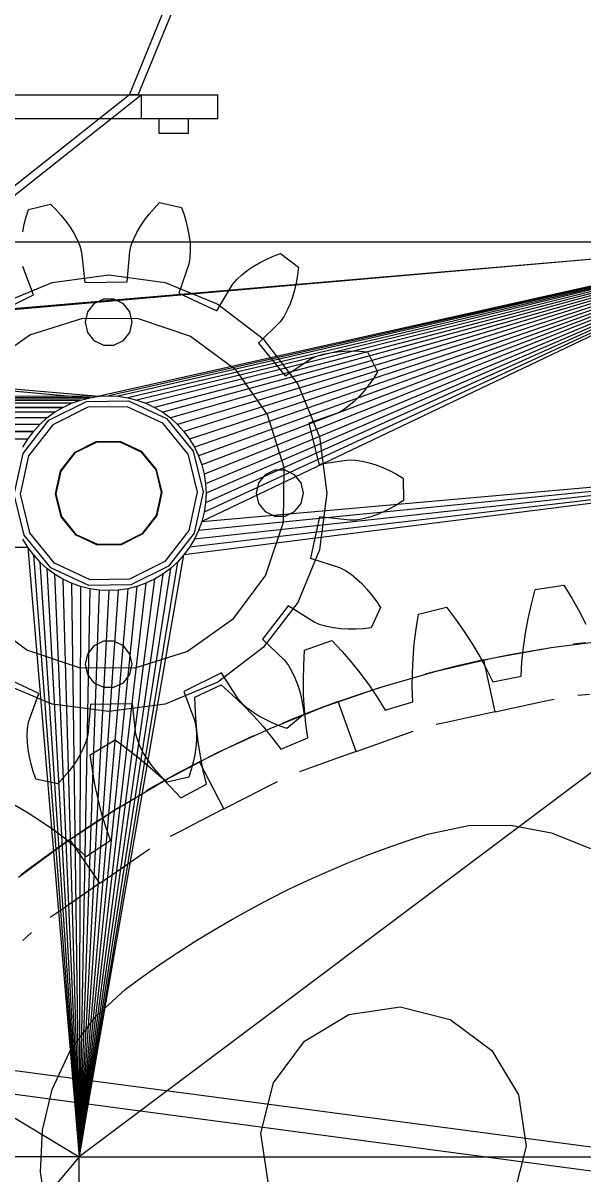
# Model space of a CAD drawing. Header units: millimetres. Extents: x -191664 to 191490, y -197311 to 10263.
# Drawn here: x 1260.9 to 1450.8, y -183555.8 to -183165.7 of the extents above; entities that cross this region are included whole.
import ezdxf

# ---------------------------------------------------------------- set-up
doc = ezdxf.new("R2010")
doc.units = ezdxf.units.MM
doc.layers.add('R15_COTAS_TRANSPORTE_P', color=1, linetype='Continuous', lineweight=0)
doc.layers.add('R15_PRENSA_RECEPCION_P', color=2, linetype='Continuous', lineweight=0)
doc.dimstyles.new('PLANTA_20', dxfattribs={"dimtxt": 50, "dimasz": 30, "dimexe": 30, "dimexo": 16, "dimgap": 20, "dimtad": 1, "dimtih": 1, "dimtoh": 1, "dimdec": 1, "dimzin": 0, "dimdsep": 46, "dimcen": 0.09, "dimadec": 0, "dimazin": 0, "dimtfac": 1, "dimtdec": 4, "dimtofl": 0, "dimtmove": 0, "dimatfit": 3, "dimfxl": 1, "dimtolj": 1, "dimtzin": 0, "dimarcsym": 0})

# ---------------------------------------------------------------- blocks, each defined once
blk = doc.blocks.new('*D131')
at = {"layer": 'Defpoints', "color": 0, "transparency": 16777216}
for p in [(1100, -183968.15), (1139.8, -184162.66), (1104.62, -184212), (1304.62, -184212), (1304.62, -184212)]:
    blk.add_point(p, dxfattribs=at)
at = {"layer": 'R15_COTAS_TRANSPORTE_P', "color": 0, "lineweight": -2, "transparency": 16777216}
blk.add_arc((1304.62, -184212), 172.05, 140.0034, 169.9966, dxfattribs=at)
at = {"layer": 'R15_COTAS_TRANSPORTE_P', "color": 0, "transparency": 16777216}
for points in [[(1169.28, -184097.88), (1176.35, -184104.95), (1194.03, -184080.2)], [(1140.17, -184182.55), (1130.2, -184181.68), (1132.57, -184212)]]:
    blk.add_solid(points, dxfattribs=at)
blk = doc.blocks.new('*D133')
at = {"layer": 'Defpoints', "color": 0, "transparency": 16777216}
for p in [(439.69, -194147.98), (217.89, -194406.09), (-500, -194490), (-500, -194490), (500, -194490)]:
    blk.add_point(p, dxfattribs=at)
at = {"layer": 'R15_COTAS_TRANSPORTE_P', "color": 0, "lineweight": -2, "transparency": 16777216}
blk.add_arc((-500, -194490), 722.77, 2.37834, 17.62166, dxfattribs=at)
at = {"layer": 'R15_COTAS_TRANSPORTE_P', "color": 0, "transparency": 16777216}
for points in [[(184.12, -194272.81), (193.59, -194269.58), (179.18, -194242.8)], [(227.15, -194459.9), (217.15, -194460.11), (222.77, -194490)]]:
    blk.add_solid(points, dxfattribs=at)

msp = doc.modelspace()

# ---------------------------------------------------------------- linework, layer by layer
at = {"layer": 'R15_PRENSA_RECEPCION_P', "color": 253, "true_color": 0xa8b8bb}
for p, q in [((1297, -183190), (1447, -182822.75)), ((1300, -183190), (1450, -182822.75)), ((900, -183190), (1300, -183190)), ((1300, -183190), (1297, -183190))]:
    msp.add_line(p, q, dxfattribs=at)
at = {"layer": 'R15_PRENSA_RECEPCION_P', "color": 8, "true_color": 0x6f7d84}
for p, q in [((873, -183190), (1327, -183190)), ((903, -183190), (1297, -183190)), ((1297, -183190), (1215, -183255)), ((1219, -183255), (1301, -183190)), ((1297, -183190), (1301, -183190)), ((1301, -183190), (1327, -183190)), ((1301, -183190), (1301, -183198)), ((1327, -183198), (1327, -183190)), ((873, -183198), (1327, -183198)), ((1301, -183198), (1327, -183198))]:
    msp.add_line(p, q, dxfattribs=at)
at = {"layer": 'R15_PRENSA_RECEPCION_P', "color": 9, "true_color": 0xaebbc0}
for p, q in [((1307, -183198), (1317, -183198)), ((1307, -183198), (1307, -183203)), ((1317, -183203), (1317, -183198)), ((1307, -183203), (1317, -183203))]:
    msp.add_line(p, q, dxfattribs=at)
at = {"layer": 'R15_PRENSA_RECEPCION_P', "color": 9, "true_color": 0xb9c3c2}
for p, q in [((1262.82, -183228.82), (1270.22, -183227.03)), ((1270.22, -183227.03), (1272.1, -183228.92)), ((1305.43, -183228.5), (1307.26, -183226.55)), ((1307.26, -183226.55), (1314.71, -183228.15)), ((1261.35, -183233.89), (1262.01, -183231.36)), ((1262.01, -183231.36), (1262.82, -183228.82)), ((1272.1, -183228.92), (1273.84, -183230.87)), ((1273.84, -183230.87), (1275.44, -183232.86)), ((1302.19, -183232.52), (1303.74, -183230.49)), ((1303.74, -183230.49), (1305.43, -183228.5)), ((1314.71, -183228.15), (1315.58, -183230.68)), ((1315.58, -183230.68), (1316.31, -183233.19)), ((1260.83, -183236.39), (1261.35, -183233.89)), ((1275.44, -183232.86), (1276.89, -183234.89)), ((1276.89, -183234.89), (1278.18, -183236.95)), ((1299.56, -183236.68), (1300.79, -183234.58)), ((1300.79, -183234.58), (1302.19, -183232.52)), ((1316.31, -183233.19), (1316.88, -183235.67)), ((1316.88, -183235.67), (1317.31, -183238.13)), ((1278.18, -183236.95), (1279.28, -183239.05)), ((1279.28, -183239.05), (1280.18, -183241.18)), ((1297.67, -183240.95), (1298.51, -183238.8)), ((1298.51, -183238.8), (1299.56, -183236.68)), ((1317.31, -183238.13), (1317.57, -183240.54)), ((680, -183240), (1286.77, -183292.21)), ((1520, -183240), (680, -183240)), ((680, -183240), (1283.56, -183292.68)), ((1520, -183240), (913.23, -183292.21)), ((1520, -183240), (916.44, -183292.68)), ((1280.18, -183241.18), (1280.78, -183243.35)), ((1280.78, -183243.35), (1281.94, -183253.63)), ((1520, -183240), (1286.77, -183292.21)), ((1520, -183240), (1290, -183292.05)), ((1520, -183240), (1293.23, -183292.21)), ((1296.23, -183253.45), (1297.13, -183243.14)), ((1520, -183240), (1296.44, -183292.68)), ((1297.13, -183243.14), (1297.67, -183240.95)), ((1520, -183240), (1299.58, -183293.47)), ((1520, -183240), (1302.63, -183294.56)), ((1520, -183240), (1305.56, -183295.95)), ((1520, -183240), (1308.33, -183297.61)), ((1520, -183240), (1310.93, -183299.54)), ((1520, -183240), (1313.33, -183301.72)), ((1520, -183240), (1315.51, -183304.11)), ((1520, -183240), (1317.44, -183306.72)), ((1317.66, -183242.91), (1317.54, -183245.22)), ((1317.57, -183240.54), (1317.66, -183242.91)), ((1520, -183240), (1319.1, -183309.49)), ((1520, -183240), (1320.49, -183312.42)), ((1520, -183240), (1321.58, -183334.63)), ((1520, -183240), (1321.58, -183315.47)), ((1520, -183240), (1322.37, -183331.49)), ((1520, -183240), (1322.37, -183318.61)), ((1520, -183240), (1322.84, -183328.28)), ((1520, -183240), (1322.84, -183321.82)), ((1520, -183240), (1323, -183325.05)), ((1317.14, -183247.44), (1313.73, -183257.2)), ((1317.54, -183245.22), (1317.14, -183247.44)), ((1338.98, -183248.22), (1341.13, -183246.97)), ((1341.13, -183246.97), (1343.41, -183245.81)), ((1343.41, -183245.81), (1345.8, -183244.75)), ((1345.8, -183244.75), (1348.29, -183243.8)), ((1348.29, -183243.8), (1354.3, -183248.47)), ((1264.54, -183257.83), (1260.88, -183248.16)), ((1270.85, -183253.57), (1290, -183251.05)), ((1290, -183251.05), (1309.15, -183253.57)), ((1333.39, -183252.61), (1335.09, -183251.03)), ((1335.09, -183251.03), (1336.96, -183249.58)), ((1336.96, -183249.58), (1338.98, -183248.22)), ((1353.99, -183251.12), (1353.56, -183253.7)), ((1354.3, -183248.47), (1353.99, -183251.12)), ((1253, -183260.96), (1270.85, -183253.57)), ((1281.94, -183253.63), (1296.23, -183253.45)), ((1309.15, -183253.57), (1327, -183260.96)), ((1326.68, -183263.24), (1331.96, -183254.34)), ((1331.96, -183254.34), (1333.39, -183252.61)), ((1353.56, -183253.7), (1353, -183256.19)), ((1251.75, -183264.2), (1264.54, -183257.83)), ((1288.22, -183259.25), (1285.01, -183260.8)), ((1291.78, -183259.25), (1288.22, -183259.25)), ((1294.99, -183260.8), (1291.78, -183259.25)), ((1313.73, -183257.2), (1326.68, -183263.24)), ((1352.32, -183258.58), (1351.51, -183260.88)), ((1353, -183256.19), (1352.32, -183258.58)), ((1285.01, -183260.8), (1282.79, -183263.58)), ((1297.21, -183263.58), (1294.99, -183260.8)), ((1327, -183260.96), (1342.33, -183272.72)), ((1350.56, -183263.05), (1349.45, -183265.08)), ((1351.51, -183260.88), (1350.56, -183263.05)), ((1263.28, -183271.33), (1281.18, -183265.7)), ((1281.18, -183265.7), (1299.96, -183265.88)), ((1282.79, -183263.58), (1282, -183267.05)), ((1282, -183267.05), (1282.79, -183270.52)), ((1298, -183267.05), (1297.21, -183263.58)), ((1297.21, -183270.52), (1298, -183267.05)), ((1299.96, -183265.88), (1317.75, -183271.85)), ((1348.13, -183266.9), (1340.81, -183274.22)), ((1349.45, -183265.08), (1348.13, -183266.9)), ((1282.79, -183270.52), (1285.01, -183273.3)), ((1294.99, -183273.3), (1297.21, -183270.52)), ((1247.98, -183282.22), (1263.28, -183271.33)), ((1285.01, -183273.3), (1288.22, -183274.85)), ((1288.22, -183274.85), (1291.78, -183274.85)), ((1291.78, -183274.85), (1294.99, -183273.3)), ((1317.75, -183271.85), (1332.83, -183283.03)), ((1340.81, -183274.22), (1349.87, -183285.27)), ((1342.33, -183272.72), (1354.09, -183288.05)), ((1358.49, -183279.55), (1360.53, -183278.61)), ((1360.53, -183278.61), (1362.74, -183277.93)), ((1362.74, -183277.93), (1365.06, -183277.43)), ((1365.06, -183277.43), (1367.46, -183277.08)), ((1367.46, -183277.08), (1369.95, -183276.89)), ((1369.95, -183276.89), (1372.5, -183276.83)), ((1372.5, -183276.83), (1375.11, -183276.92)), ((1375.11, -183276.92), (1377.77, -183277.13)), ((1377.77, -183277.13), (1381.16, -183283.95)), ((1349.87, -183285.27), (1358.49, -183279.55)), ((1332.83, -183283.03), (1343.72, -183298.33)), ((1379.73, -183286.21), (1378.22, -183288.34)), ((1381.16, -183283.95), (1379.73, -183286.21)), ((1354.09, -183288.05), (1361.48, -183305.9)), ((1376.64, -183290.34), (1374.99, -183292.21)), ((1378.22, -183288.34), (1376.64, -183290.34)), ((913.23, -183292.21), (1283.56, -183292.68)), ((1286.77, -183292.21), (916.44, -183292.68)), ((1280.42, -183293.47), (916.44, -183292.68)), ((1283.56, -183292.68), (916.44, -183292.68)), ((919.58, -183293.47), (1283.56, -183292.68)), ((1277.37, -183294.56), (919.58, -183293.47)), ((1280.42, -183293.47), (919.58, -183293.47)), ((922.63, -183294.56), (1280.42, -183293.47)), ((1269.73, -183300.29), (1282.48, -183293.95)), ((1277.37, -183294.56), (1280.42, -183293.47)), ((1280.42, -183293.47), (1283.56, -183292.68)), ((1282.48, -183293.95), (1296.72, -183293.76)), ((1283.56, -183292.68), (1286.77, -183292.21)), ((1286.77, -183292.21), (1290, -183292.05)), ((1290, -183292.05), (1293.23, -183292.21)), ((1293.23, -183292.21), (1296.44, -183292.68)), ((1296.44, -183292.68), (1299.58, -183293.47)), ((1296.72, -183293.76), (1309.63, -183299.78)), ((1299.58, -183293.47), (1302.63, -183294.56)), ((1373.26, -183293.92), (1371.46, -183295.46)), ((1374.99, -183292.21), (1373.26, -183293.92)), ((922.63, -183294.56), (1274.44, -183295.95)), ((1277.37, -183294.56), (922.63, -183294.56)), ((1277.37, -183294.56), (925.56, -183295.95)), ((1271.67, -183297.61), (925.56, -183295.95)), ((1274.44, -183295.95), (925.56, -183295.95)), ((928.33, -183297.61), (1274.44, -183295.95)), ((1271.67, -183297.61), (928.33, -183297.61)), ((928.33, -183297.61), (1269.07, -183299.54)), ((1271.67, -183297.61), (930.93, -183299.54)), ((1269.07, -183299.54), (1271.67, -183297.61)), ((1282.95, -183295.89), (1271, -183301.84)), ((1271.67, -183297.61), (1274.44, -183295.95)), ((1274.44, -183295.95), (1277.37, -183294.56)), ((1296.3, -183295.72), (1282.95, -183295.89)), ((1308.4, -183301.36), (1296.3, -183295.72)), ((1302.63, -183294.56), (1305.56, -183295.95)), ((1305.56, -183295.95), (1308.33, -183297.61)), ((1308.33, -183297.61), (1310.93, -183299.54)), ((1343.72, -183298.33), (1349.35, -183316.23)), ((1367.6, -183297.88), (1357.84, -183301.3)), ((1369.58, -183296.81), (1367.6, -183297.88)), ((1371.46, -183295.46), (1369.58, -183296.81)), ((1266.67, -183301.72), (930.93, -183299.54)), ((1269.07, -183299.54), (930.93, -183299.54)), ((1269.07, -183299.54), (933.33, -183301.72)), ((933.33, -183301.72), (1264.49, -183304.11)), ((1266.67, -183301.72), (933.33, -183301.72)), ((1266.67, -183301.72), (935.51, -183304.11)), ((1260.99, -183311.54), (1269.73, -183300.29)), ((1271, -183301.84), (1262.81, -183312.38)), ((1264.49, -183304.11), (1266.67, -183301.72)), ((1266.67, -183301.72), (1269.07, -183299.54)), ((1316.86, -183311.69), (1308.4, -183301.36)), ((1309.63, -183299.78), (1318.65, -183310.8)), ((1310.93, -183299.54), (1313.33, -183301.72)), ((1313.33, -183301.72), (1315.51, -183304.11)), ((1357.84, -183301.3), (1361.2, -183315.19)), ((935.51, -183304.11), (1262.56, -183306.72)), ((1264.49, -183304.11), (935.51, -183304.11)), ((937.44, -183306.72), (1264.49, -183304.11)), ((1262.56, -183306.72), (1264.49, -183304.11)), ((1315.51, -183304.11), (1317.44, -183306.72)), ((1361.48, -183305.9), (1364, -183325.05)), ((1262.56, -183306.72), (937.44, -183306.72)), ((1260.9, -183309.49), (1262.56, -183306.72)), ((1278.6, -183311.12), (1285.77, -183307.55)), ((1278.72, -183311.28), (1285.82, -183307.75)), ((1600, -183310), (1280, -183550)), ((1285.77, -183307.55), (1293.78, -183307.45)), ((1285.82, -183307.75), (1293.74, -183307.65)), ((1293.74, -183307.65), (1300.92, -183310.99)), ((1293.78, -183307.45), (1301.04, -183310.83)), ((1600, -183310), (1315.51, -183345.98)), ((1317.44, -183306.72), (1319.1, -183309.49)), ((1600, -183310), (1317.44, -183343.38)), ((1319.1, -183309.49), (1320.49, -183312.42)), ((1600, -183310), (1319.1, -183340.61)), ((1600, -183310), (1320.49, -183337.68)), ((1321.58, -183334.63), (1600, -183310)), ((1258, -183325.46), (1260.99, -183311.54)), ((1262.81, -183312.38), (1260, -183325.43)), ((1273.68, -183317.45), (1278.6, -183311.12)), ((1273.87, -183317.53), (1278.72, -183311.28)), ((1300.92, -183310.99), (1305.94, -183317.12)), ((1301.04, -183310.83), (1306.12, -183317.03)), ((1316.86, -183311.69), (1320, -183324.67)), ((1318.65, -183310.8), (1322, -183324.64)), ((1320.49, -183312.42), (1321.58, -183315.47)), ((1361.2, -183315.19), (1371.45, -183313.77)), ((1371.45, -183313.77), (1373.69, -183313.81)), ((1373.69, -183313.81), (1375.98, -183314.15)), ((1272, -183325.28), (1273.68, -183317.45)), ((1272.2, -183325.28), (1273.87, -183317.53)), ((1305.94, -183317.12), (1307.8, -183324.82)), ((1306.12, -183317.03), (1308, -183324.82)), ((1321.58, -183315.47), (1322.37, -183318.61)), ((1346.22, -183317.25), (1343.01, -183318.8)), ((1349.78, -183317.25), (1346.22, -183317.25)), ((1349.35, -183316.23), (1349.17, -183335.01)), ((1352.99, -183318.8), (1349.78, -183317.25)), ((1375.98, -183314.15), (1378.29, -183314.71)), ((1378.29, -183314.71), (1380.6, -183315.44)), ((1380.6, -183315.44), (1382.93, -183316.34)), ((1382.93, -183316.34), (1385.25, -183317.4)), ((1385.25, -183317.4), (1387.57, -183318.61)), ((1322.37, -183318.61), (1322.84, -183321.82)), ((1340.79, -183321.58), (1340, -183325.05)), ((1343.01, -183318.8), (1340.79, -183321.58)), ((1355.21, -183321.58), (1352.99, -183318.8)), ((1356, -183325.05), (1355.21, -183321.58)), ((1387.57, -183318.61), (1389.87, -183319.96)), ((1389.87, -183319.96), (1389.97, -183327.58)), ((1261.35, -183339.3), (1258, -183325.46)), ((1260, -183325.43), (1263.14, -183338.41)), ((1273.88, -183333.07), (1272, -183325.28)), ((1274.06, -183332.98), (1272.2, -183325.28)), ((1307.8, -183324.82), (1306.13, -183332.57)), ((1308, -183324.82), (1306.32, -183332.65)), ((1320, -183324.67), (1317.19, -183337.72)), ((1322, -183324.64), (1319.01, -183338.56)), ((1322.84, -183321.82), (1323, -183325.05)), ((1323, -183325.05), (1322.84, -183328.28)), ((1340, -183325.05), (1340.79, -183328.52)), ((1355.21, -183328.52), (1356, -183325.05)), ((1364, -183325.05), (1361.48, -183344.2)), ((1322.84, -183328.28), (1322.37, -183331.49)), ((1340.79, -183328.52), (1343.01, -183331.3)), ((1352.99, -183331.3), (1355.21, -183328.52)), ((1387.7, -183328.99), (1385.41, -183330.25)), ((1389.97, -183327.58), (1387.7, -183328.99)), ((1278.96, -183339.27), (1273.88, -183333.07)), ((1279.08, -183339.11), (1274.06, -183332.98)), ((1306.13, -183332.57), (1301.28, -183338.82)), ((1306.32, -183332.65), (1301.4, -183338.98)), ((1322.37, -183331.49), (1321.58, -183334.63)), ((1343.01, -183331.3), (1346.22, -183332.85)), ((1346.22, -183332.85), (1349.78, -183332.85)), ((1349.78, -183332.85), (1352.99, -183331.3)), ((1361.42, -183333.08), (1358.42, -183347.06)), ((1371.71, -183334.24), (1361.42, -183333.08)), ((1378.52, -183333.13), (1376.23, -183333.74)), ((1380.82, -183332.33), (1378.52, -183333.13)), ((1383.12, -183331.37), (1380.82, -183332.33)), ((1385.41, -183330.25), (1383.12, -183331.37)), ((1321.58, -183334.63), (1320.49, -183337.68)), ((1349.17, -183335.01), (1343.2, -183352.8)), ((1373.95, -183334.14), (1371.71, -183334.24)), ((1376.23, -183333.74), (1373.95, -183334.14)), ((1262.56, -183343.38), (1260.9, -183340.61)), ((1270.37, -183350.32), (1261.35, -183339.3)), ((1271.6, -183348.74), (1263.14, -183338.41)), ((1286.22, -183342.65), (1278.96, -183339.27)), ((1286.26, -183342.45), (1279.08, -183339.11)), ((1301.28, -183338.82), (1294.18, -183342.35)), ((1301.4, -183338.98), (1294.23, -183342.55)), ((1317.19, -183337.72), (1309, -183348.26)), ((1319.01, -183338.56), (1310.27, -183349.81)), ((1319.1, -183340.61), (1317.44, -183343.38)), ((1320.49, -183337.68), (1319.1, -183340.61)), ((937.44, -183343.38), (1262.56, -183343.38)), ((937.44, -183343.38), (1280, -183550)), ((1264.49, -183345.98), (1262.56, -183343.38)), ((1262.56, -183343.38), (1280, -183550)), ((1294.23, -183342.55), (1286.22, -183342.65)), ((1294.18, -183342.35), (1286.26, -183342.45)), ((1317.44, -183343.38), (1315.51, -183345.98)), ((1361.48, -183344.2), (1354.09, -183362.05)), ((1264.49, -183345.98), (1266.67, -183348.38)), ((1264.49, -183345.98), (1280, -183550)), ((1269.07, -183350.56), (1266.67, -183348.38)), ((1266.67, -183348.38), (1280, -183550)), ((1283.7, -183354.38), (1271.6, -183348.74)), ((1280, -183550), (1315.51, -183345.98)), ((1313.33, -183348.38), (1280, -183550)), ((1309, -183348.26), (1297.05, -183354.21)), ((1313.33, -183348.38), (1310.93, -183350.56)), ((1315.51, -183345.98), (1313.33, -183348.38)), ((1358.42, -183347.06), (1368.27, -183350.22)), ((1271.67, -183352.49), (1269.07, -183350.56)), ((1269.07, -183350.56), (1280, -183550)), ((1283.28, -183356.34), (1270.37, -183350.32)), ((1274.44, -183354.15), (1271.67, -183352.49)), ((1271.67, -183352.49), (1280, -183550)), ((1310.93, -183350.56), (1280, -183550)), ((1308.33, -183352.49), (1280, -183550)), ((1310.27, -183349.81), (1297.52, -183356.15)), ((1308.33, -183352.49), (1305.56, -183354.15)), ((1310.93, -183350.56), (1308.33, -183352.49)), ((1343.2, -183352.8), (1332.02, -183367.88)), ((1368.27, -183350.22), (1370.28, -183351.24)), ((1370.28, -183351.24), (1372.19, -183352.54)), ((1372.19, -183352.54), (1374.03, -183354.04)), ((1277.37, -183355.54), (1274.44, -183354.15)), ((1274.44, -183354.15), (1280, -183550)), ((1280.42, -183356.63), (1277.37, -183355.54)), ((1277.37, -183355.54), (1280, -183550)), ((1305.56, -183354.15), (1280, -183550)), ((1302.63, -183355.54), (1280, -183550)), ((1299.58, -183356.63), (1280, -183550)), ((1280.42, -183356.63), (1280, -183550)), ((1283.56, -183357.42), (1280.42, -183356.63)), ((1297.52, -183356.15), (1283.28, -183356.34)), ((1297.05, -183354.21), (1283.7, -183354.38)), ((1299.58, -183356.63), (1296.44, -183357.42)), ((1302.63, -183355.54), (1299.58, -183356.63)), ((1305.56, -183354.15), (1302.63, -183355.54)), ((1374.03, -183354.04), (1375.8, -183355.71)), ((1375.8, -183355.71), (1377.5, -183357.53)), ((1434.6, -183357.72), (1444.36, -183356.27)), ((1444.36, -183356.27), (1447, -183360.65)), ((1296.44, -183357.42), (1280, -183550)), ((1283.56, -183357.42), (1280, -183550)), ((1293.23, -183357.89), (1280, -183550)), ((1286.77, -183357.89), (1280, -183550)), ((1290, -183358.05), (1280, -183550)), ((1286.77, -183357.89), (1283.56, -183357.42)), ((1290, -183358.05), (1286.77, -183357.89)), ((1293.23, -183357.89), (1290, -183358.05)), ((1296.44, -183357.42), (1293.23, -183357.89)), ((1377.5, -183357.53), (1379.13, -183359.49)), ((1379.13, -183359.49), (1380.7, -183361.58)), ((1433.34, -183362.67), (1434.6, -183357.72)), ((1447, -183360.65), (1449.48, -183365.05)), ((1350.87, -183363.28), (1342.1, -183374.56)), ((1354.09, -183362.05), (1342.33, -183377.38)), ((1359.63, -183368.78), (1350.87, -183363.28)), ((1382.19, -183363.8), (1378.97, -183370.7)), ((1380.7, -183361.58), (1382.19, -183363.8)), ((1394.99, -183366.09), (1404.56, -183363.69)), ((1404.56, -183363.69), (1407.63, -183367.79)), ((1432.24, -183367.61), (1433.34, -183362.67)), ((1262.25, -183378.25), (1247.17, -183367.07)), ((1332.02, -183367.88), (1316.72, -183378.77)), ((1394.22, -183371.14), (1394.99, -183366.09)), ((1407.63, -183367.79), (1410.52, -183371.93)), ((1431.33, -183372.52), (1432.24, -183367.61)), ((1449.48, -183365.05), (1451.78, -183369.49)), ((1361.7, -183369.67), (1359.63, -183368.78)), ((1363.92, -183370.29), (1361.7, -183369.67)), ((1366.25, -183370.74), (1363.92, -183370.29)), ((1368.67, -183371.02), (1366.25, -183370.74)), ((1371.15, -183371.15), (1368.67, -183371.02)), ((1373.71, -183371.14), (1371.15, -183371.15)), ((1376.31, -183370.99), (1373.71, -183371.14)), ((1378.97, -183370.7), (1376.31, -183370.99)), ((1393.62, -183376.16), (1394.22, -183371.14)), ((1410.52, -183371.93), (1413.25, -183376.12)), ((1288.22, -183375.25), (1285.01, -183376.8)), ((1291.78, -183375.25), (1288.22, -183375.25)), ((1294.99, -183376.8), (1291.78, -183375.25)), ((1342.1, -183374.56), (1349.6, -183381.69)), ((1356.4, -183378.3), (1365.69, -183374.98)), ((1365.69, -183374.98), (1369.14, -183378.75)), ((1393.19, -183381.14), (1393.62, -183376.16)), ((1413.25, -183376.12), (1415.78, -183380.36)), ((1430.62, -183377.41), (1431.33, -183372.52)), ((1439.99, -183377.37), (1459.7, -183374.83)), ((1451.61, -183375.75), (1447.58, -183376.27)), ((1280.04, -183384.22), (1262.25, -183378.25)), ((1282.79, -183379.58), (1282, -183383.05)), ((1285.01, -183376.8), (1282.79, -183379.58)), ((1297.21, -183379.58), (1294.99, -183376.8)), ((1298, -183383.05), (1297.21, -183379.58)), ((1316.72, -183378.77), (1298.82, -183384.4)), ((1342.33, -183377.38), (1327, -183389.14)), ((1356.13, -183383.41), (1356.4, -183378.3)), ((1369.14, -183378.75), (1372.43, -183382.59)), ((1417.19, -183381.59), (1426.12, -183379.77)), ((1420.43, -183380.9), (1439.99, -183377.37)), ((1426.12, -183379.77), (1433.31, -183378.46)), ((1430.11, -183382.27), (1430.62, -183377.41)), ((1433.31, -183378.46), (1437.32, -183377.79)), ((1282, -183383.05), (1282.79, -183386.52)), ((1297.21, -183386.52), (1298, -183383.05)), ((1349.6, -183381.69), (1350.97, -183383.48)), ((1350.97, -183383.48), (1352.13, -183385.48)), ((1356.02, -183388.46), (1356.13, -183383.41)), ((1372.43, -183382.59), (1375.55, -183386.5)), ((1392.96, -183386.08), (1393.19, -183381.14)), ((1401.08, -183385.43), (1420.43, -183380.9)), ((1408.31, -183383.62), (1401.22, -183385.39)), ((1417.19, -183381.59), (1408.31, -183383.62)), ((1415.78, -183380.36), (1418.1, -183384.65)), ((1420.99, -183399.18), (1417.19, -183381.59)), ((1429.85, -183387.08), (1430.11, -183382.27)), ((1266.27, -183392.9), (1253.32, -183386.86)), ((1298.82, -183384.4), (1280.04, -183384.22)), ((1282.79, -183386.52), (1285.01, -183389.3)), ((1294.99, -183389.3), (1297.21, -183386.52)), ((1328.25, -183385.9), (1315.46, -183392.27)), ((1333.76, -183394.66), (1328.25, -183385.9)), ((1352.13, -183385.48), (1353.13, -183387.63)), ((1353.13, -183387.63), (1354, -183389.9)), ((1375.55, -183386.5), (1378.48, -183390.47)), ((1381.98, -183390.93), (1401.08, -183385.43)), ((1392.93, -183390.96), (1392.96, -183386.08)), ((1401.22, -183385.39), (1397.29, -183386.44)), ((1418.1, -183384.65), (1420.19, -183389)), ((1420.19, -183389), (1429.85, -183387.08)), ((1270.85, -183396.53), (1253, -183389.14)), ((1285.01, -183389.3), (1288.22, -183390.85)), ((1288.22, -183390.85), (1291.78, -183390.85)), ((1291.78, -183390.85), (1294.99, -183389.3)), ((1327, -183389.14), (1309.15, -183396.53)), ((1319.19, -183394.24), (1328.1, -183390.02)), ((1328.1, -183390.02), (1331.91, -183393.44)), ((1354, -183389.9), (1354.75, -183392.27)), ((1356.08, -183393.46), (1356.02, -183388.46)), ((1363.19, -183397.38), (1381.98, -183390.93)), ((1376.47, -183392.71), (1383.43, -183390.47)), ((1378.48, -183390.47), (1381.22, -183394.51)), ((1383.43, -183390.47), (1387.31, -183389.29)), ((1393.14, -183395.78), (1392.93, -183390.96)), ((1262.86, -183402.66), (1266.27, -183392.9)), ((1315.46, -183392.27), (1319.12, -183401.94)), ((1319.42, -183399.35), (1319.19, -183394.24)), ((1331.91, -183393.44), (1335.56, -183396.94)), ((1335.24, -183396.36), (1333.76, -183394.66)), ((1354.75, -183392.27), (1355.37, -183394.75)), ((1355.37, -183394.75), (1355.87, -183397.31)), ((1356.33, -183398.39), (1356.08, -183393.46)), ((1367.85, -183395.68), (1359.31, -183398.85)), ((1367.85, -183395.68), (1376.47, -183392.71)), ((1373.92, -183412.63), (1367.85, -183395.68)), ((1381.22, -183394.51), (1383.72, -183398.64)), ((1383.72, -183398.64), (1393.14, -183395.78)), ((1429.9, -183397.26), (1437.04, -183395.72)), ((1437.04, -183395.72), (1441, -183394.86)), ((1453.05, -183393.34), (1449.01, -183393.67)), ((1290, -183399.05), (1270.85, -183396.53)), ((1283.77, -183396.65), (1282.87, -183406.96)), ((1298.06, -183396.47), (1283.77, -183396.65)), ((1309.15, -183396.53), (1290, -183399.05)), ((1299.22, -183406.75), (1298.06, -183396.47)), ((1319.8, -183404.39), (1319.42, -183399.35)), ((1336.97, -183397.89), (1335.24, -183396.36)), ((1335.56, -183396.94), (1339.05, -183400.52)), ((1338.88, -183399.29), (1336.97, -183397.89)), ((1340.93, -183400.6), (1338.88, -183399.29)), ((1344.74, -183404.78), (1363.19, -183397.38)), ((1359.31, -183398.85), (1352.51, -183401.53)), ((1355.87, -183397.31), (1356.25, -183399.96)), ((1356.79, -183403.25), (1356.33, -183398.39)), ((1420.99, -183399.18), (1412.09, -183401.11)), ((1420.99, -183399.18), (1429.9, -183397.26)), ((1262.46, -183404.88), (1262.86, -183402.66)), ((1319.12, -183401.94), (1319.58, -183404.14)), ((1339.05, -183400.52), (1342.36, -183404.18)), ((1343.12, -183401.79), (1340.93, -183400.6)), ((1345.42, -183402.89), (1343.12, -183401.79)), ((1347.84, -183403.89), (1345.42, -183402.89)), ((1352.51, -183401.53), (1348.76, -183403.08)), ((1356.25, -183399.96), (1350.35, -183404.78)), ((1357.47, -183408.03), (1356.79, -183403.25)), ((1404.94, -183402.65), (1400.98, -183403.51)), ((1412.09, -183401.11), (1404.94, -183402.65)), ((1262.34, -183407.18), (1262.46, -183404.88)), ((1262.43, -183409.55), (1262.34, -183407.18)), ((1282.87, -183406.96), (1282.33, -183409.15)), ((1299.82, -183408.92), (1299.22, -183406.75)), ((1319.58, -183404.14), (1319.76, -183406.45)), ((1319.76, -183406.45), (1319.73, -183408.82)), ((1320.36, -183409.36), (1319.8, -183404.39)), ((1326.7, -183413.11), (1344.74, -183404.78)), ((1335.54, -183408.89), (1339.24, -183407.21)), ((1342.36, -183404.18), (1345.47, -183407.94)), ((1350.35, -183404.78), (1347.84, -183403.89)), ((1382.5, -183409.56), (1389.38, -183407.1)), ((1389.38, -183407.1), (1393.2, -183405.73)), ((1262.69, -183411.97), (1262.43, -183409.55)), ((1281.49, -183411.3), (1280.44, -183413.42)), ((1282.33, -183409.15), (1281.49, -183411.3)), ((1283.72, -183413.75), (1292.18, -183408.68)), ((1292.18, -183408.68), (1296.3, -183411.71)), ((1300.72, -183411.05), (1299.82, -183408.92)), ((1301.82, -183413.15), (1300.72, -183411.05)), ((1319.53, -183411.24), (1319.17, -183413.71)), ((1319.73, -183408.82), (1319.53, -183411.24)), ((1321.09, -183414.24), (1320.36, -183409.36)), ((1328.93, -183412.02), (1335.54, -183408.89)), ((1345.47, -183407.94), (1348.37, -183411.8)), ((1348.37, -183411.8), (1357.47, -183408.03)), ((1373.92, -183412.63), (1382.5, -183409.56)), ((1263.12, -183414.43), (1262.69, -183411.97)), ((1263.69, -183416.91), (1263.12, -183414.43)), ((1280.44, -183413.42), (1279.21, -183415.52)), ((1284.45, -183418.81), (1283.72, -183413.75)), ((1296.3, -183411.71), (1300.28, -183414.83)), ((1300.28, -183414.83), (1304.1, -183418.05)), ((1303.11, -183415.21), (1301.82, -183413.15)), ((1304.56, -183417.24), (1303.11, -183415.21)), ((1309.1, -183422.34), (1326.7, -183413.11)), ((1319.17, -183413.71), (1318.65, -183416.21)), ((1320.78, -183416.09), (1328.93, -183412.02)), ((1322.02, -183419.03), (1321.09, -183414.24)), ((1373.92, -183412.63), (1365.34, -183415.7)), ((1264.42, -183419.42), (1263.69, -183416.91)), ((1277.81, -183417.58), (1276.26, -183419.61)), ((1279.21, -183415.52), (1277.81, -183417.58)), ((1285.33, -183423.79), (1284.45, -183418.81)), ((1304.1, -183418.05), (1307.75, -183421.37)), ((1306.16, -183419.23), (1304.56, -183417.24)), ((1307.9, -183421.18), (1306.16, -183419.23)), ((1320.78, -183416.09), (1312.72, -183420.34)), ((1317.99, -183418.74), (1317.18, -183421.28)), ((1318.65, -183416.21), (1317.99, -183418.74)), ((1329, -183432.1), (1320.78, -183416.09)), ((1323.16, -183423.72), (1322.02, -183419.03)), ((1358.46, -183418.16), (1354.64, -183419.52)), ((1365.34, -183415.7), (1358.46, -183418.16)), ((1265.29, -183421.95), (1264.42, -183419.42)), ((1272.74, -183423.55), (1265.29, -183421.95)), ((1274.57, -183421.6), (1272.74, -183423.55)), ((1276.26, -183419.61), (1274.57, -183421.6)), ((1291.99, -183432.45), (1309.1, -183422.34)), ((1312.72, -183420.34), (1306.33, -183423.89)), ((1307.75, -183421.37), (1311.22, -183424.81)), ((1309.78, -183423.07), (1307.9, -183421.18)), ((1317.18, -183421.28), (1309.78, -183423.07)), ((1343.61, -183424.6), (1347.22, -183422.74)), ((1286.37, -183428.68), (1285.33, -183423.79)), ((1306.33, -183423.89), (1302.81, -183425.92)), ((1311.22, -183424.81), (1314.48, -183428.36)), ((1314.48, -183428.36), (1323.16, -183423.72)), ((1337.11, -183427.94), (1343.61, -183424.6)), ((1258.25, -183430.76), (1262.65, -183433.37)), ((1287.57, -183433.47), (1286.37, -183428.68)), ((1329, -183432.1), (1337.11, -183427.94)), ((1262.65, -183433.37), (1266.91, -183436.09)), ((1275.41, -183443.41), (1291.99, -183432.45)), ((1284.32, -183437.37), (1290.47, -183433.4)), ((1288.97, -183438.14), (1287.57, -183433.47)), ((1290.47, -183433.4), (1293.91, -183431.25)), ((1329, -183432.1), (1320.9, -183436.26)), ((1266.91, -183436.09), (1271.03, -183438.92)), ((1276.77, -183442.47), (1284.32, -183437.37)), ((1290.56, -183442.69), (1288.97, -183438.14)), ((1320.9, -183436.26), (1314.4, -183439.6)), ((1398.06, -183440.64), (1411.97, -183437.73)), ((1411.97, -183437.73), (1426.18, -183437.59)), ((1426.18, -183437.59), (1440.15, -183440.22)), ((1276.77, -183442.47), (1269.34, -183447.74)), ((1271.03, -183438.92), (1274.99, -183441.87)), ((1274.99, -183441.87), (1278.78, -183444.95)), ((1287.01, -183457.27), (1276.77, -183442.47)), ((1282.38, -183448.17), (1290.56, -183442.69)), ((1314.4, -183439.6), (1310.79, -183441.45)), ((1391.19, -183442.88), (1398.06, -183440.64)), ((1440.15, -183440.22), (1453.33, -183445.53)), ((1259.41, -183455.2), (1275.41, -183443.41)), ((1278.78, -183444.95), (1282.38, -183448.17)), ((1300.51, -183447.92), (1303.85, -183445.61)), ((1377.6, -183447.8), (1384.37, -183445.27)), ((1384.37, -183445.27), (1391.19, -183442.88)), ((1269.34, -183447.74), (1263.47, -183452.09)), ((1294.51, -183452.08), (1300.51, -183447.92)), ((1364.24, -183453.28), (1370.89, -183450.47)), ((1370.89, -183450.47), (1377.6, -183447.8)), ((2495, -183685.05), (748.69, -183453.22)), ((1263.47, -183452.09), (1260.24, -183454.56)), ((1287.01, -183457.27), (1294.51, -183452.08)), ((1357.64, -183456.24), (1364.24, -183453.28)), ((1287.01, -183457.27), (1279.52, -183462.45)), ((1351.11, -183459.33), (1357.64, -183456.24)), ((2493.95, -183692.98), (747.64, -183461.15)), ((1344.65, -183462.56), (1351.11, -183459.33)), ((1279.52, -183462.45), (1273.51, -183466.61)), ((1331.94, -183469.44), (1338.26, -183465.93)), ((1338.26, -183465.93), (1344.65, -183462.56)), ((1273.51, -183466.61), (1270.18, -183468.92)), ((1325.7, -183473.08), (1331.94, -183469.44)), ((1260.83, -183476.67), (1263.84, -183473.95)), ((1319.54, -183476.85), (1325.7, -183473.08)), ((1313.46, -183480.74), (1319.54, -183476.85)), ((1307.46, -183484.77), (1313.46, -183480.74)), ((1301.55, -183488.93), (1307.46, -183484.77)), ((1295.73, -183493.21), (1301.55, -183488.93)), ((1285.26, -183502.82), (1295.73, -183493.21)), ((1371.41, -183501.81), (1388.78, -183499.23)), ((1388.78, -183499.23), (1405.81, -183503.5)), ((1276.86, -183514.29), (1285.26, -183502.82)), ((1356.35, -183510.83), (1371.41, -183501.81)), ((1405.81, -183503.5), (1419.92, -183513.96)), ((1345.89, -183524.94), (1356.35, -183510.83)), ((1270.87, -183527.17), (1276.86, -183514.29)), ((1419.92, -183513.96), (1428.94, -183529.02)), ((1267.5, -183540.98), (1270.87, -183527.17)), ((1341.63, -183541.97), (1345.89, -183524.94)), ((1428.94, -183529.02), (1431.52, -183546.39)), ((1266.9, -183555.18), (1267.5, -183540.98)), ((1344.2, -183559.34), (1341.63, -183541.97)), ((1431.52, -183546.39), (1427.25, -183563.42)), ((1280, -183550), (920, -183550)), ((1280, -183550), (920, -183980)), ((1280, -183980), (1280, -183550)), ((1280, -183550), (1720, -183550)), ((1269.07, -183569.23), (1266.9, -183555.18))]:
    msp.add_line(p, q, dxfattribs=at)

# ---------------------------------------------------------------- dimensions: what is measured, and where the dimension line sits
at = {"layer": 'R15_COTAS_TRANSPORTE_P'}
for base, line1, line2, picture, middle in [((217.89, -194406.09), ((-500, -194490), (500, -194490)), ((-500, -194490), (439.69, -194147.98)), '*D133', (191490.46, -33543.69)), ((1139.8, -184162.66), ((1304.62, -184212), (1104.62, -184212)), ((1304.62, -184212), (1100, -183968.15)), '*D131', (-166426.35, -78863.51))]:
    dim = msp.add_angular_dim_2l(base=base, line1=line1, line2=line2, dimstyle='PLANTA_20', dxfattribs=at)
    dim.commit()
    dim.dimension.update_dxf_attribs({"geometry": picture, "text_midpoint": middle})

doc.saveas('drawing.dxf')
